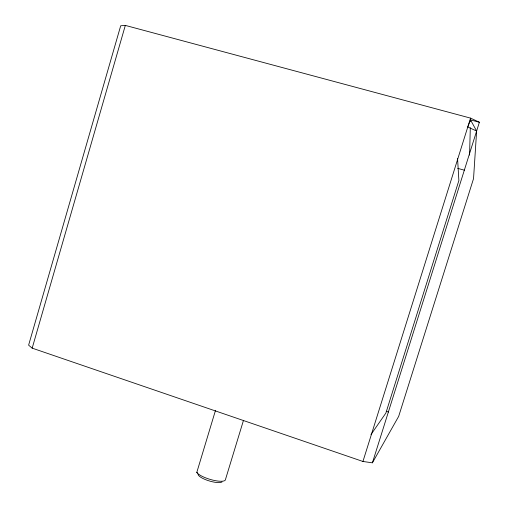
<?xml version="1.0" encoding="UTF-8"?>
<svg xmlns="http://www.w3.org/2000/svg" width="508" height="508" viewBox="0 0 508 508"><rect width="100%" height="100%" fill="white"/><g stroke="black" fill="none" stroke-linecap="round" stroke-linejoin="round"><path stroke-width="0.76" d="M469.576 155.086L470.3 127.718M470.465 121.463L470.503 119.901L479.387 122.25L372.402 462.826L362.934 461.467L32.182 348.145L28.613 345.167L120.694 25.781L125.33 25.4L470.554 118.123L479.387 122.25M476.631 131.032L467.779 126.981L470.503 119.901L476.631 131.032L473.539 178.632L398.672 416.37L372.402 462.826M32.182 348.145L125.33 25.4M243.478 420.383L225.469 479.533A15.113 4.013 16.8 0 1 212.496 480.041A15.113 4.013 16.8 0 1 196.793 472.427L215.5 410.362M362.934 461.467L470.554 118.123M370.967 434.581L385.877 413.055L458.876 180.55L457.575 158.572M457.689 168.345L464.56 170.244M386.27 411.27L388.525 412.02M196.767 472.332L197.421 472.999M222.053 481.921A12.732 3.41 16.8 0 1 208.375 480.663A12.732 3.41 16.8 0 1 198.063 474.148"/></g></svg>
